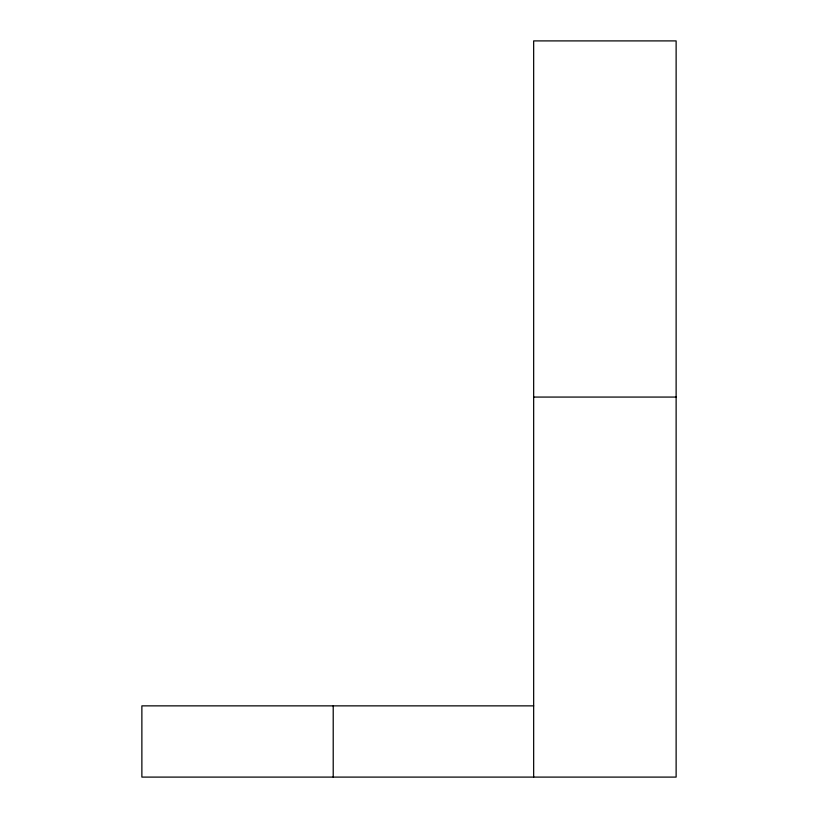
<?xml version="1.0" encoding="UTF-8"?>
<svg xmlns="http://www.w3.org/2000/svg" width="818" height="818" viewBox="0 0 818 818"><rect width="100%" height="100%" fill="white"/><g stroke="black" fill="none" stroke-linecap="round" stroke-linejoin="round"><path stroke-width="1.23" d="M533.663 397.067L676.128 397.067M533.663 705.862L141.872 705.862L141.872 777.1L676.128 777.1L676.128 40.9L533.663 40.9L533.663 777.1M333.212 705.862L333.212 777.1"/></g></svg>
